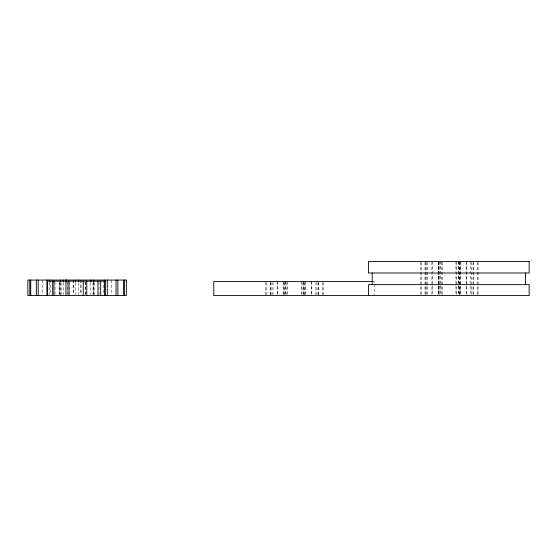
<?xml version="1.0" encoding="UTF-8"?>
<svg xmlns="http://www.w3.org/2000/svg" width="557" height="557" viewBox="0 0 557 557"><rect width="100%" height="100%" fill="white"/><g stroke="black" fill="none" stroke-linecap="round" stroke-linejoin="round"><path stroke-width="0.42" stroke-dasharray="2.79 2.09" d="M372.918 281.57L374.401 281.57L374.401 283.221M478.087 262.27L478.087 294.73M477.21 262.27L477.21 294.73M473.408 262.27L473.408 294.73M473.039 262.27L473.039 294.73M471.744 262.27L471.744 294.73M470.686 261.414L470.686 294.73M466.515 262.27L466.515 294.73M466.167 261.414L466.167 294.73M460.214 261.414L460.214 294.73M460.152 262.27L460.152 294.73M459.769 262.27L459.769 294.73M459.483 262.27L459.483 294.73M458.529 261.414L458.529 294.73M458.216 261.414L458.216 294.73M456.789 262.27L456.789 294.73M455.953 261.414L455.953 294.73M442.467 262.27L442.467 294.73M441.631 262.27L441.631 294.73M440.204 261.414L440.204 294.73M439.891 261.414L439.891 294.73M438.944 262.27L438.944 294.73M438.651 262.27L438.651 294.73M438.268 261.414L438.268 294.73M438.206 261.414L438.206 294.73M432.253 261.414L432.253 294.73M431.912 262.27L431.912 294.73M427.741 262.27L427.741 294.73M426.683 262.27L426.683 294.73M425.381 262.27L425.381 294.73M425.019 262.27L425.019 294.73M421.21 262.27L421.21 294.73M420.333 262.27L420.333 294.73M374.401 284.042L374.401 294.764M323.339 282.392L323.339 294.764M322.461 282.392L322.461 294.764M318.66 282.392L318.66 294.764M318.298 282.392L318.298 294.764M316.996 282.392L316.996 294.764M315.937 282.392L315.937 294.764M311.767 281.57L311.767 294.764M311.419 281.57L311.419 294.764M305.473 281.57L305.403 294.764M305.027 282.392L305.027 294.764M304.735 282.392L304.735 294.764M303.788 281.57L303.788 294.764M303.468 282.392L303.468 294.764M302.04 282.392L302.04 294.764M301.212 281.57L301.212 294.764M287.718 281.57L287.718 294.764M286.89 282.392L286.89 294.764M285.463 281.57L285.463 294.764M285.142 281.57L285.142 294.764M284.195 282.392L284.195 294.764M283.903 282.392L283.903 294.764M283.457 281.57L283.527 294.764M277.511 281.57L277.511 294.764M277.163 281.57L277.163 294.764M272.993 282.392L272.993 294.764M271.934 282.392L271.934 294.764M270.632 282.392L270.632 294.764M270.27 282.392L270.27 294.764M266.469 282.392L266.469 294.764M265.592 282.392L265.592 294.764M111.435 280.06L111.435 294.723M103.574 280.06L103.574 294.723M99.028 281.981L99.028 294.737M94.244 282.643L94.244 294.723M93.799 282.643L93.799 294.737M93.451 281.132L93.451 294.737M93.026 282.643L93.026 294.723M90.84 282.643L90.84 294.723M85.499 281.981L85.499 294.737M85.381 281.981L85.381 294.737M81.03 280.06L81.03 294.723M80.862 280.06L80.862 294.723M78.655 282.643L78.655 294.723M75.543 282.643L75.543 294.723M73.336 280.06L73.336 294.723M73.169 280.06L73.169 294.723M69.75 281.981L69.75 294.737M67.494 282.831L67.494 294.737M67.174 281.132L67.174 294.737M63.359 282.643L63.359 294.723M61.173 282.643L61.173 294.723M60.4 282.643L60.4 294.723M59.954 282.643L59.954 294.723M59.543 281.132L59.543 294.737M59.195 282.831L59.195 294.737M55.025 281.981L55.025 294.737M50.624 280.06L50.624 294.723M49.413 282.643L49.413 294.723M42.757 280.06L42.757 294.723"/><path stroke-width="0.84" d="M372.173 281.57L213.777 281.57L213.777 295.586L529.15 295.586L529.15 284.627L368.518 284.627L368.518 295.586M525.481 273L525.481 284.627M372.187 273L372.187 284.627M124.42 280.06L124.42 295.586M123.459 280.06L123.459 295.586M117.854 280.06L117.854 295.586M116.03 280.06L116.03 295.586M107.306 280.06L107.306 295.586M105.37 295.586L105.37 281.132L47.617 281.132L47.617 295.586M104.786 280.06L104.786 281.786M104.493 281.132L104.493 295.586M100.692 281.132L100.692 295.586M97.969 281.132L97.969 295.586M93.799 280.06L93.799 281.786M90.84 280.06L90.84 281.786M86.767 281.132L86.767 295.586M83.244 281.132L83.244 295.586M78.655 280.06L78.655 281.786M75.543 280.06L75.543 281.786M68.922 281.132L68.922 295.586M66.617 280.06L66.617 281.786M66.227 280.06L66.227 281.786M65.998 280.06L65.998 281.786M65.935 281.132L65.935 295.586M63.359 280.06L63.359 281.786M60.4 280.06L60.4 281.786M53.966 281.132L53.966 295.586M52.664 281.132L52.664 295.586M49.413 280.06L49.413 281.786M46.892 280.06L46.892 295.586M38.168 280.06L38.168 295.586M36.344 280.06L36.344 295.586M30.739 280.06L30.739 295.586M29.779 280.06L29.779 295.586M529.15 261.414L368.518 261.414L368.518 273L529.15 273L529.15 261.414M126.348 280.06L27.85 280.06L27.85 295.586L126.348 295.586L126.348 280.06"/></g></svg>
